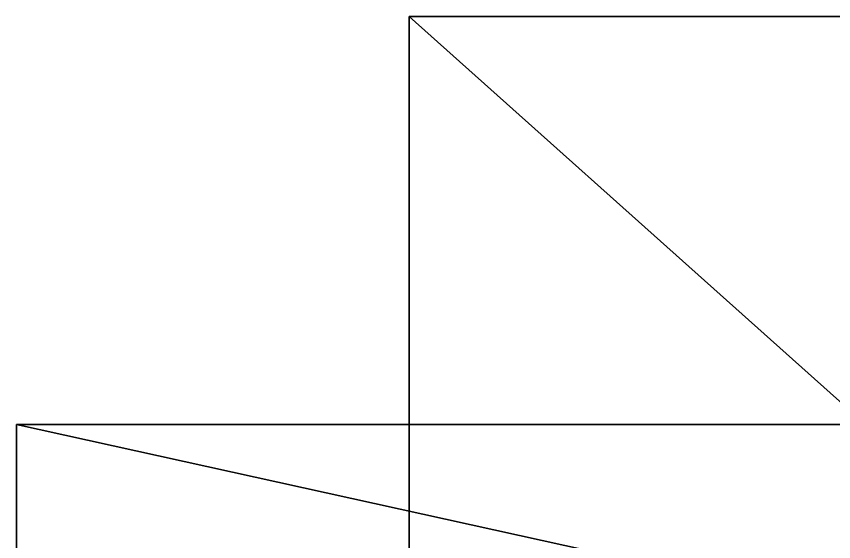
# Model space of a CAD drawing. Extents: x 2450 to 2500, y -1.8 to 2.5.
# Drawn here: x 2470.06 to 2472.765, y 0.612 to 2.35 of the extents above; entities that cross this region are included whole.
import ezdxf

# ---------------------------------------------------------------- set-up
doc = ezdxf.new("R2010")
doc.units = 0
doc.header["$MEASUREMENT"] = 0
doc.layers.add('EXTPINES', color=254, linetype='CONTINUOUS')
doc.layers.add('MOTOR', color=254, linetype='CONTINUOUS')

msp = doc.modelspace()

# ---------------------------------------------------------------- meshes
at = {"layer": 'EXTPINES', "color": 55}
mesh = msp.add_polyface(dxfattribs=at)
corners = [(2470.06, -0.5, -1965.1), (2476.86, -0.5, -1965.1), (2470.06, 1, -1965.1), (2476.86, 1, -1965.1), (2470.06, 1, -1970.5), (2476.86, 1, -1970.5), (2470.06, -0.5, -1970.5), (2476.86, -0.5, -1970.5)]
mesh.append_faces([[corners[k] for k in face] for face in [(2, 3, 0), (3, 1, 0), (4, 5, 2), (5, 3, 2), (6, 7, 4), (7, 5, 4), (0, 1, 6), (1, 7, 6), (3, 5, 1), (5, 7, 1), (4, 2, 6), (2, 0, 6)]], dxfattribs={"color": 55})
at = {"layer": 'MOTOR', "color": 100}
mesh = msp.add_polyface(dxfattribs=at)
corners = [(2471.36, -1.85, -1991.32), (2476.06, -1.85, -1991.32), (2471.36, 2.35, -1991.32), (2476.06, 2.35, -1991.32), (2471.36, 2.35, -1995.52), (2476.06, 2.35, -1995.52), (2471.36, -1.85, -1995.52), (2476.06, -1.85, -1995.52)]
mesh.append_faces([[corners[k] for k in face] for face in [(2, 3, 0), (3, 1, 0), (4, 5, 2), (5, 3, 2), (6, 7, 4), (7, 5, 4), (0, 1, 6), (1, 7, 6), (3, 5, 1), (5, 7, 1), (4, 2, 6), (2, 0, 6)]], dxfattribs={"color": 100})

doc.saveas('drawing.dxf')
